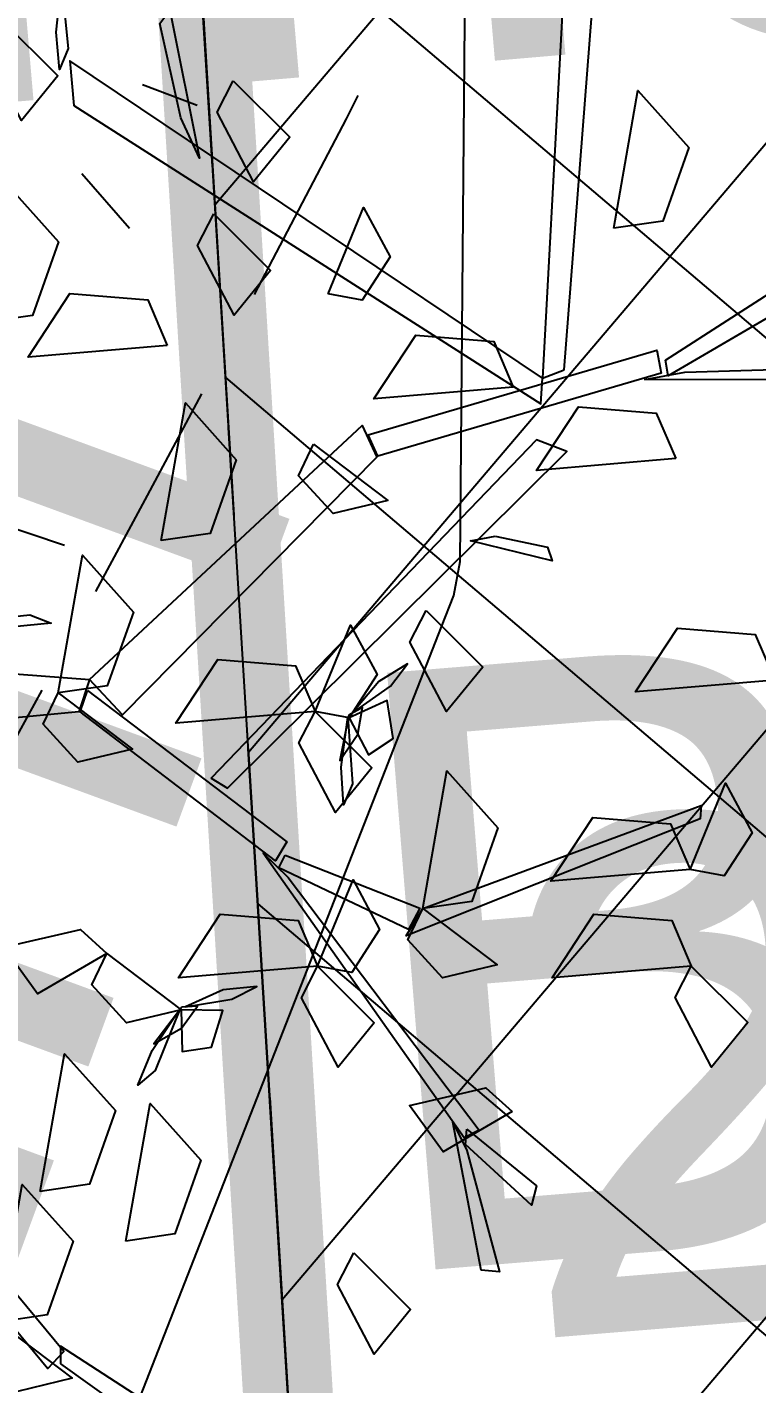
# Model space of a CAD drawing. Header units: metres. Extents: x 1851758 to 1852050, y 5187822 to 5188223.
# Drawn here: x 1851980.812 to 1851982.031, y 5187890.432 to 5187892.699 of the extents above; entities that cross this region are included whole.
import ezdxf

# ---------------------------------------------------------------- set-up
doc = ezdxf.new("R2010")
doc.units = ezdxf.units.M
doc.header["$LTSCALE"] = 2.5
doc.linetypes.add('L5', pattern=[1.15, 0.8, -0.175, 0, -0.175])
doc.linetypes.add('L8', pattern=[0.225, 0.15, -0.075])
doc.layers.add('N', color=1, linetype='CONTINUOUS', plot=False)
doc.layers.add('PRO_PAR_CONT_DA', color=40, linetype='CONTINUOUS', plot=False)
for name, color, linetype, lineweight in [('PAR', 11, 'L5', 30), ('PAR_COT', 150, 'CONTINUOUS', 20), ('PRO_IMP_REP', 6, 'CONTINUOUS', 15), ('PRO_PAR_COT_DA', 150, 'CONTINUOUS', 20), ('PRO_PAR_P_DA', 7, 'CONTINUOUS', 70), ('PRO_PAR_SURF', 157, 'CONTINUOUS', 20), ('Z', 7, 'CONTINUOUS', 9)]:
    doc.layers.add(name, color=color, linetype=linetype, lineweight=lineweight)
for name, color, linetype in [('PFM_VRD ET 2D', 7, 'CONTINUOUS'), ('PRO_DEMOL_VEG', 94, 'CONTINUOUS'), ('PRO_PAR_N', 6, 'CONTINUOUS'), ('PRO_PAR_N_DA', 6, 'CONTINUOUS'), ('PRO_PAR_SER', 70, 'L5'), ('PRO_VOI_VEG', 81, 'CONTINUOUS')]:
    doc.layers.add(name, color=color, linetype=linetype)
doc.styles.add('_ECRITURE', font='NEWSGOTN.TTF')
doc.styles.add('SIMPLEX', font='SIMPLEX.SHX', dxfattribs={"oblique": 27})
doc.styles.get("Standard").update_dxf_attribs({"font": 'arial.ttf'})

# ---------------------------------------------------------------- blocks, each defined once
blk = doc.blocks.new('arbre4')
at = {"layer": 'PRO_VOI_VEG', "color": 6, "linetype": 'ByBlock', "lineweight": -2, "extrusion": (0.938016, -0.304866, 0.164872), "elevation": 1.9755, "flags": 128}
blk.add_lwpolyline([(2.3671, 5.7028), (2.1451, 5.5959), (2.0746, 5.7752), (2.2005, 5.8294), (2.3671, 5.7028)], close=True, dxfattribs=at)
at = {"layer": 'PRO_VOI_VEG', "linetype": 'ByBlock', "lineweight": -2, "extrusion": (0.843665, 0.223353, 0.488205), "flags": 128}
for points, elevation in [([(1.4518, 4.4384), (1.1893, 4.3327), (1.1334, 4.7089), (1.3944, 4.651), (1.4518, 4.4384)], 4.6521), ([(0.8487, 5.0602), (0.5862, 4.9545), (0.5303, 5.3307), (0.7913, 5.2728), (0.8487, 5.0602)], 5.6065), ([(0.5155, 5.4156), (0.253, 5.3098), (0.1971, 5.686), (0.4581, 5.6282), (0.5155, 5.4156)], 5.4586), ([(-0.9796, 7.4745), (-1.2421, 7.3688), (-1.298, 7.745), (-1.037, 7.6871), (-0.9796, 7.4745)], 6.4375), ([(-1.0524, 4.2482), (-1.3149, 4.1425), (-1.3708, 4.5187), (-1.1098, 4.4608), (-1.0524, 4.2482)], 4.0647), ([(-1.7636, 4.4768), (-2.026, 4.3711), (-2.0819, 4.7473), (-1.8209, 4.6894), (-1.7636, 4.4768)], 3.6562), ([(-2.46, 5.3933), (-2.7225, 5.2876), (-2.7783, 5.6638), (-2.5174, 5.6059), (-2.46, 5.3933)], 5.356), ([(-2.6258, 6.1114), (-2.8883, 6.0057), (-2.9441, 6.3819), (-2.6832, 6.324), (-2.6258, 6.1114)], 4.0724)]:
    blk.add_lwpolyline(points, close=True, dxfattribs=dict(at, elevation=elevation))
at = {"layer": 'PRO_VOI_VEG', "color": 42, "linetype": 'ByBlock', "lineweight": -2, "extrusion": (-0.662392, -0.292848, 0.689548), "elevation": 2.9811, "flags": 128}
for points in [[(1.0027, 7.0133), (-0.2132, 8.9305), (-0.2426, 8.7379), (0.9732, 6.9083), (1.0027, 7.0133)], [(0.7153, 6.1029), (1.1648, 7.4072), (1.2312, 7.346), (0.789, 6.0678), (0.7153, 6.1029)], [(1.2827, 7.4335), (2.0712, 8.7379), (2.1007, 8.6504), (1.2091, 7.2672), (1.2827, 7.4335)]]:
    blk.add_lwpolyline(points, close=True, dxfattribs=at)
at = {"layer": 'PRO_VOI_VEG', "color": 42, "linetype": 'ByBlock', "lineweight": -2, "extrusion": (-0.03707, -0.782086, 0.622067), "elevation": 3.7773, "flags": 128}
blk.add_lwpolyline([(1.8511, 7.1169), (1.8732, 7.6341), (1.9174, 7.6886), (1.8732, 6.8809), (1.8511, 7.1169)], close=True, dxfattribs=at)
at = {"layer": 'PRO_VOI_VEG', "color": 42, "linetype": 'ByBlock', "lineweight": -2, "extrusion": (-0.027137, -0.572523, 0.819439), "elevation": 5.6156, "flags": 128}
blk.add_lwpolyline([(2.7648, 4.287), (1.549, 6.0719), (1.5195, 5.8926), (2.7354, 4.1892), (2.7648, 4.287)], close=True, dxfattribs=at)
at = {"layer": 'PRO_VOI_VEG', "linetype": 'ByBlock', "lineweight": -2, "extrusion": (0.372929, 2.33305e-10, 0.92786), "elevation": 5.0928, "flags": 128}
blk.add_lwpolyline([(0.9499, 0.8922), (1.358, 0.6474), (1.1229, 0.5412), (0.9189, 0.7167), (0.9499, 0.8922)], close=True, dxfattribs=at)
at = {"layer": 'PRO_VOI_VEG', "linetype": 'ByBlock', "lineweight": -2, "extrusion": (0.372929, 2.33266e-10, 0.92786), "elevation": 8.7223, "flags": 128}
blk.add_lwpolyline([(0.5584, 0.0949), (0.9665, -0.1498), (0.7314, -0.256), (0.5273, -0.0805), (0.5584, 0.0949)], close=True, dxfattribs=at)
at = {"layer": 'PRO_VOI_VEG', "linetype": 'ByBlock', "lineweight": -2, "extrusion": (-0.095442, 0.360509, 0.92786), "flags": 128}
for points, elevation in [([(-1.7462, 1.9018), (-1.3382, 1.6571), (-1.5732, 1.5509), (-1.7773, 1.7263), (-1.7462, 1.9018)], 5.3701), ([(-2.6276, 2.6079), (-2.2195, 2.3632), (-2.4546, 2.257), (-2.6586, 2.4324), (-2.6276, 2.6079)], 5.0863), ([(-2.9445, 3.6809), (-2.5364, 3.4362), (-2.7715, 3.33), (-2.9755, 3.5055), (-2.9445, 3.6809)], 6.4116), ([(-1.4734, 3.0992), (-1.0653, 2.8545), (-1.3004, 2.7483), (-1.5044, 2.9237), (-1.4734, 3.0992)], 4.8889), ([(-2.8065, 4.3206), (-2.3984, 4.0759), (-2.6335, 3.9697), (-2.8375, 4.1451), (-2.8065, 4.3206)], 5.8617), ([(-1.0053, 3.759), (-0.5972, 3.5143), (-0.8323, 3.4081), (-1.0363, 3.5836), (-1.0053, 3.759)], 4.6237), ([(-2.2183, 4.6614), (-1.8102, 4.4167), (-2.0453, 4.3105), (-2.2493, 4.486), (-2.2183, 4.6614)], 5.7247), ([(-2.0413, 5.013), (-1.6333, 4.7683), (-1.8683, 4.6621), (-2.0724, 4.8376), (-2.0413, 5.013)], 5.8762)]:
    blk.add_lwpolyline(points, close=True, dxfattribs=dict(at, elevation=elevation))
at = {"layer": 'PRO_VOI_VEG', "linetype": 'ByBlock', "lineweight": -2, "extrusion": (0.632852, 0.167542, 0.755929), "flags": 128}
for points, elevation in [([(0.0813, 2.9532), (0.2543, 2.6107), (0.0676, 2.6352), (-0.0002, 2.8436), (0.0813, 2.9532)], 6.9054), ([(-1.0524, 2.6125), (-0.8794, 2.27), (-1.0662, 2.2945), (-1.134, 2.5029), (-1.0524, 2.6125)], 5.2673), ([(-1.7636, 2.9664), (-1.5906, 2.6238), (-1.7773, 2.6484), (-1.8451, 2.8568), (-1.7636, 2.9664)], 4.9608), ([(-2.1902, 3.1164), (-2.0172, 2.7738), (-2.204, 2.7984), (-2.2718, 3.0067), (-2.1902, 3.1164)], 6.9869)]:
    blk.add_lwpolyline(points, close=True, dxfattribs=dict(at, elevation=elevation))
at = {"layer": 'PRO_VOI_VEG', "linetype": 'ByBlock', "lineweight": -2, "extrusion": (0.372929, 2.33259e-10, 0.92786), "elevation": 6.1492, "flags": 128}
blk.add_lwpolyline([(0.0674, 0.9686), (0.4754, 0.7239), (0.2403, 0.6177), (0.0363, 0.7931), (0.0674, 0.9686)], close=True, dxfattribs=at)
at = {"layer": 'PRO_VOI_VEG', "color": 42, "linetype": 'ByBlock', "lineweight": -2, "extrusion": (-0.828754, -0.366398, 0.422988), "elevation": 0.4696, "flags": 128}
blk.add_lwpolyline([(1.2091, 7.9727), (1.3491, 9.8113), (1.4228, 9.6814), (1.2533, 7.9027), (1.2091, 7.9727)], close=True, dxfattribs=at)
at = {"layer": 'PRO_VOI_VEG', "color": 42, "linetype": 'ByBlock', "lineweight": -2, "extrusion": (-0.760996, -0.336442, 0.5547), "elevation": 1.893, "flags": 128}
blk.add_lwpolyline([(0.6785, 4.3014), (0.6785, 6.5465), (0.789, 6.4808), (0.8406, 4.3014), (0.6785, 4.3014)], close=True, dxfattribs=at)
at = {"layer": 'PRO_VOI_VEG', "linetype": 'ByBlock', "lineweight": -2, "extrusion": (-2.5149e-10, -0.654654, 0.755929), "elevation": 4.374, "flags": 128}
blk.add_lwpolyline([(1.9807, 4.0589), (2.1537, 3.7164), (1.967, 3.7409), (1.8992, 3.9493), (1.9807, 4.0589)], close=True, dxfattribs=at)
at = {"layer": 'PRO_VOI_VEG', "linetype": 'ByBlock', "lineweight": -2, "extrusion": (0.372929, 1.7787e-09, 0.92786), "elevation": 3.2657, "flags": 128}
blk.add_lwpolyline([(-0.3009, 0.3394), (0.1072, 0.0947), (-0.1279, -0.0115), (-0.3319, 0.164), (-0.3009, 0.3394)], close=True, dxfattribs=at)
at = {"layer": 'PRO_VOI_VEG', "color": 6, "linetype": 'ByBlock', "lineweight": -2, "extrusion": (0.300274, 0.939496, 0.164872), "elevation": 0.6468, "flags": 128}
blk.add_lwpolyline([(-0.6414, 2.4546), (-0.8634, 2.3477), (-0.9339, 2.527), (-0.808, 2.5812), (-0.6414, 2.4546)], close=True, dxfattribs=at)
at = {"layer": 'PRO_VOI_VEG', "color": 42, "linetype": 'ByBlock', "lineweight": -2, "extrusion": (-0.798146, 0.353014, 0.488205), "elevation": 1.3369, "flags": 128}
for points in [[(0.1809, 5.5383), (-1.035, 7.6631), (-1.0645, 7.4496), (0.1514, 5.4218), (0.1809, 5.5383)], [(-0.1065, 4.5292), (0.343, 5.9749), (0.4093, 5.9069), (-0.0328, 4.4904), (-0.1065, 4.5292)], [(0.4609, 6.004), (1.2494, 7.4496), (1.2789, 7.3526), (0.3872, 5.8196), (0.4609, 6.004)]]:
    blk.add_lwpolyline(points, close=True, dxfattribs=at)
at = {"layer": 'PRO_VOI_VEG', "color": 42, "linetype": 'ByBlock', "lineweight": -2, "extrusion": (-0.873314, 0.38626, 0.296858), "elevation": -0.1708, "flags": 128}
blk.add_lwpolyline([(-0.7329, 7.3976), (-0.7108, 7.9956), (-0.6665, 8.0586), (-0.7108, 7.1249), (-0.7329, 7.3976)], close=True, dxfattribs=at)
at = {"layer": 'PRO_VOI_VEG', "linetype": 'ByBlock', "lineweight": -2, "extrusion": (1.08863e-10, -0.654654, 0.755929), "elevation": 3.6784, "flags": 128}
blk.add_lwpolyline([(0.9029, 2.7875), (1.0759, 2.445), (0.8892, 2.4695), (0.8214, 2.6779), (0.9029, 2.7875)], close=True, dxfattribs=at)
at = {"layer": 'PRO_VOI_VEG', "color": 6, "linetype": 'ByBlock', "lineweight": -2, "extrusion": (0.319035, -0.935546, 0.151559), "elevation": 2.0695, "flags": 128}
blk.add_lwpolyline([(1.4898, 5.3571), (1.6469, 5.311), (1.7372, 5.4668), (1.6253, 5.5494), (1.4898, 5.3571)], close=True, dxfattribs=at)
at = {"layer": 'PRO_VOI_VEG', "color": 6, "linetype": 'ByBlock', "lineweight": -2, "extrusion": (-0.757426, 0.642398, 0.116747), "elevation": -1.1452, "flags": 128}
blk.add_lwpolyline([(-0.6359, 5.8073), (-0.4844, 6.0328), (-0.5879, 6.2473), (-0.6766, 6.0933), (-0.6359, 5.8073)], close=True, dxfattribs=at)
at = {"layer": 'PRO_VOI_VEG', "color": 6, "linetype": 'ByBlock', "lineweight": -2, "extrusion": (0.928845, -0.331761, 0.164872), "elevation": 2.8226, "flags": 128}
blk.add_lwpolyline([(-0.0516, 5.2405), (-0.2736, 5.1336), (-0.3441, 5.3129), (-0.2183, 5.3671), (-0.0516, 5.2405)], close=True, dxfattribs=at)
at = {"layer": 'PRO_VOI_VEG', "color": 6, "linetype": 'ByBlock', "lineweight": -2, "extrusion": (0.665579, -0.5645, 0.488205), "elevation": 4.3323, "flags": 128}
blk.add_lwpolyline([(0.6285, 4.0163), (0.5361, 3.8022), (0.6175, 3.6853), (0.7284, 3.8168), (0.6285, 4.0163)], close=True, dxfattribs=at)
at = {"layer": 'PRO_VOI_VEG', "linetype": 'ByBlock', "lineweight": -2, "extrusion": (0.372929, -8.74769e-10, 0.92786), "elevation": 7.8909, "flags": 128}
blk.add_lwpolyline([(-1.3806, 1.2122), (-0.9725, 0.9675), (-1.2076, 0.8613), (-1.4116, 1.0368), (-1.3806, 1.2122)], close=True, dxfattribs=at)
at = {"layer": 'PRO_VOI_VEG', "linetype": 'ByBlock', "lineweight": -2, "extrusion": (9.90247e-10, -0.872729, 0.488205), "elevation": 5.043, "flags": 128}
blk.add_lwpolyline([(0.7712, 6.6051), (0.5088, 6.4994), (0.4529, 6.8756), (0.7139, 6.8177), (0.7712, 6.6051)], close=True, dxfattribs=at)
at = {"layer": 'PRO_VOI_VEG', "color": 42, "linetype": 'ByBlock', "lineweight": -2, "extrusion": (-0.888751, 0.393088, 0.235804), "elevation": -0.3147, "flags": 128}
blk.add_lwpolyline([(0.3872, 6.1157), (0.5272, 8.0824), (0.6009, 7.9435), (0.4314, 6.0409), (0.3872, 6.1157)], close=True, dxfattribs=at)
at = {"layer": 'PRO_VOI_VEG', "linetype": 'ByBlock', "lineweight": -2, "extrusion": (4.78427e-09, -0.654654, 0.755929), "elevation": 6.6466, "flags": 128}
blk.add_lwpolyline([(0.7712, 4.1997), (0.9442, 3.8572), (0.7575, 3.8818), (0.6897, 4.0901), (0.7712, 4.1997)], close=True, dxfattribs=at)
at = {"layer": 'PRO_VOI_VEG', "color": 42, "linetype": 'ByBlock', "lineweight": -2, "extrusion": (-0.853501, 0.377497, 0.359211), "elevation": 0.7196, "flags": 128}
blk.add_lwpolyline([(0.5272, 8.0527), (0.1072, 10.5556), (0.1514, 10.5556), (0.623, 7.9194), (0.5272, 8.0527)], close=True, dxfattribs=at)
at = {"layer": 'PRO_VOI_VEG', "linetype": 'ByBlock', "lineweight": -2, "extrusion": (-4.92672e-09, -0.654654, 0.755929), "elevation": 6.7802, "flags": 128}
blk.add_lwpolyline([(1.818, 4.0455), (1.991, 3.703), (1.8042, 3.7275), (1.7365, 3.9359), (1.818, 4.0455)], close=True, dxfattribs=at)
at = {"layer": 'PRO_VOI_VEG', "color": 42, "linetype": 'ByBlock', "lineweight": -2, "extrusion": (0.117148, 0.690201, 0.714072), "elevation": 0.9423, "flags": 128}
blk.add_lwpolyline([(-0.0158, 2.9868), (-0.5345, 4.2377), (-0.5974, 4.1723), (-0.0875, 2.9468), (-0.0158, 2.9868)], close=True, dxfattribs=at)
at = {"layer": 'PRO_VOI_VEG', "linetype": 'ByBlock', "lineweight": -2, "extrusion": (0.372929, -1.31215e-09, 0.92786), "elevation": 7.7453, "flags": 128}
blk.add_lwpolyline([(-1.8552, 2.7885), (-1.4471, 2.5438), (-1.6822, 2.4376), (-1.8862, 2.6131), (-1.8552, 2.7885)], close=True, dxfattribs=at)
at = {"layer": 'PRO_VOI_VEG', "color": 6, "linetype": 'ByBlock', "lineweight": -2, "extrusion": (0.691544, -0.703267, 0.164872), "elevation": 2.9047, "flags": 128}
blk.add_lwpolyline([(-0.3312, 7.1829), (-0.5532, 7.076), (-0.6237, 7.2553), (-0.4979, 7.3094), (-0.3312, 7.1829)], close=True, dxfattribs=at)
at = {"layer": 'PRO_VOI_VEG', "color": 6, "linetype": 'ByBlock', "lineweight": -2, "extrusion": (-0.401921, 0.908201, 0.116747), "elevation": -0.7955, "flags": 128}
blk.add_lwpolyline([(-0.2899, 7.7088), (-0.1384, 7.9343), (-0.2419, 8.1488), (-0.3306, 7.9948), (-0.2899, 7.7088)], close=True, dxfattribs=at)
at = {"layer": 'PRO_VOI_VEG', "color": 6, "linetype": 'ByBlock', "lineweight": -2, "extrusion": (0.353183, -0.798071, 0.488205), "elevation": 5.1648, "flags": 128}
blk.add_lwpolyline([(0.2825, 5.7613), (0.1901, 5.5471), (0.2715, 5.4303), (0.3824, 5.5617), (0.2825, 5.7613)], close=True, dxfattribs=at)
at = {"layer": 'PRO_VOI_VEG', "color": 6, "linetype": 'ByBlock', "lineweight": -2, "extrusion": (-0.120391, -0.981089, 0.151559), "elevation": 2.4311, "flags": 128}
blk.add_lwpolyline([(1.1285, 7.2535), (1.2856, 7.2074), (1.376, 7.3632), (1.264, 7.4458), (1.1285, 7.2535)], close=True, dxfattribs=at)
at = {"layer": 'PRO_VOI_VEG', "linetype": 'ByBlock', "lineweight": -2, "extrusion": (0.372929, 1.77868e-09, 0.92786), "elevation": 3.2759, "flags": 128}
blk.add_lwpolyline([(-2.1056, 0.7597), (-1.6975, 0.515), (-1.9326, 0.4088), (-2.1366, 0.5843), (-2.1056, 0.7597)], close=True, dxfattribs=at)
at = {"layer": 'PRO_VOI_VEG', "linetype": 'ByBlock', "lineweight": -2, "extrusion": (0.372929, 2.33267e-10, 0.92786), "elevation": 4.7025, "flags": 128}
blk.add_lwpolyline([(-2.2215, 1.8634), (-1.8134, 1.6187), (-2.0485, 1.5125), (-2.2525, 1.6879), (-2.2215, 1.8634)], close=True, dxfattribs=at)
at = {"layer": 'PRO_VOI_VEG', "linetype": 'ByBlock', "lineweight": -2, "extrusion": (9.90251e-10, -0.872729, 0.488205), "elevation": 4.8938, "flags": 128}
blk.add_lwpolyline([(1.8787, 4.4069), (1.6162, 4.3012), (1.5604, 4.6774), (1.8213, 4.6196), (1.8787, 4.4069)], close=True, dxfattribs=at)
at = {"layer": 'PRO_VOI_VEG', "color": 42, "linetype": 'ByBlock', "lineweight": -2, "extrusion": (-0.89221, -0.02421, 0.450971), "elevation": 1.7248, "flags": 128}
blk.add_lwpolyline([(2.2374, 7.0329), (2.6553, 6.9441), (2.6289, 6.8208), (2.1331, 7.0114), (2.2374, 7.0329)], close=True, dxfattribs=at)
at = {"layer": 'PRO_VOI_VEG', "color": 42, "linetype": 'ByBlock', "lineweight": -2, "extrusion": (-0.900289, 0.398191, 0.175849), "elevation": -1.1483, "flags": 128}
blk.add_lwpolyline([(1.2494, 7.3821), (1.4189, 8.7921), (1.4852, 8.727), (1.301, 7.3821), (1.2494, 7.3821)], close=True, dxfattribs=at)
at = {"layer": 'PRO_VOI_VEG', "linetype": 'ByBlock', "lineweight": -2, "extrusion": (-4.92671e-09, -0.654654, 0.755929), "elevation": 6.3046, "flags": 128}
blk.add_lwpolyline([(0.0247, 2.5212), (0.1977, 2.1787), (0.011, 2.2032), (-0.0568, 2.4116), (0.0247, 2.5212)], close=True, dxfattribs=at)
at = {"layer": 'PRO_VOI_VEG', "color": 42, "linetype": 'ByBlock', "lineweight": -2, "extrusion": (-0.708702, 0.594292, 0.380209), "elevation": -0.1795, "flags": 128}
blk.add_lwpolyline([(1.7418, 4.0115), (1.9291, 5.8754), (1.8347, 5.7712), (1.6866, 3.9569), (1.7418, 4.0115)], close=True, dxfattribs=at)
at = {"layer": 'PRO_VOI_VEG', "color": 42, "linetype": 'ByBlock', "lineweight": -2}
blk.add_polyline3d([(0.1103, 0.1, 2.1032), (1.016, -0.2926, 4.629), (0.9477, -0.3833, 4.562), (0.0171, -0.1562, 2.1032)], close=True, dxfattribs=at)
blk = doc.blocks.new('TCPOINT')
at = {"layer": 'N'}
blk.add_attdef('MAT', (0.2, 0.2), '', height=0.34, dxfattribs=at)
at = {"layer": 'Z', "style": 'SIMPLEX'}
blk.add_attdef('ALT', (0.2, -0.54), '', height=0.34, dxfattribs=at)

msp = doc.modelspace()

# ---------------------------------------------------------------- hatches: boundary and pattern name
at = {"layer": 'PRO_DEMOL_VEG'}
h = msp.add_hatch(dxfattribs=at)
h.set_pattern_fill('HAIE', color=256, scale=2)
h.set_pattern_definition([(109.29004622, (1.40212, 0.00743), (-12.0000000007511, 34.0000000006025), [0.120678, -42.2585622]), (161.565051177, (0.8664, 1.825), (-2, 3e-12), [0.12626, -6.19829532034]), (106.927513064, (0.7466, 1.865), (-7.9999999999298, 26.0000000000091), [0.13692, -47.9463411206]), (111.250505507, (0.87204, 0), (-3.9999999999793, 10.000000000016), [0.17299, -38.4534258316]), (28.4429286244, (0.6042, 1.1642), (21.9999999999061, 11.9999999999674), [0.15552, -54.4338562558]), (83.659808254, (0.587, 1.0104), (-6e-13, 2.000000000001), [0.15476, -17.9560102763]), (28.072486936, (1.6701, 1.9105), (26.0000000000715, 14.0000000000657), [0.096834, -33.903166]), (69.4439547804, (1.7556, 0.09288), (2.000000000005, 6.000000000008), [0.0974, -16.99060749064]), (122.905242923, (1.784, 0.18408), (-4.0000000000002, 5.9999999999974), [0.1153, -40.3816134626]), (135, (1.8809, 0.3607), (-2, 2e-16), [0.072554, -2.75587312474]), (156.250505507, (1.9892, 1.5972), (-31.9999999999192, 14.0000000000532), [0.15574, -54.470261135]), (45, (1.767, 1.58), (2e-16, 2), [0.112844, -2.71558312474]), (48.3664606634, (1.784, 1.2952), (14.0000000000367, 16.0000000000245), [0.06856, -24.0146291576]), (34.6951535312, (1.7954, 0.942), (19.999999999926, 13.9999999999313), [0.0901, -31.5326766016]), (128.290163192, (1.1, 1.9276), (-7.9999999999536, 10.0000000000289), [0.09224, -48.3226337476]), (72.2553283749, (1.3052, 0.8222), (14.0000000000259, 43.9999999999674), [0.14956, -52.3480589936]), (115.346175942, (1.3508, 0.9646), (-2.000000000007, 4.0000000000052), [0.11984, -41.9277520832]), (115.016893478, (1.6076, 0.5318), (-1.9999999999916, 4.0000000000005), [0.17592, -32.9299707144]), (41.1859251657, (1.5618, 0.4918), (2.000000000007, 2.000000000006), [0.06054, -21.1997516254]), (63.434948823, (1.4877, 0.2809), (8e-13, 2), [0.038226, -4.433909955]), (131.185925166, (0.9746, 0.355), (-2.000000000016, 1.999999999997), [0.12114, -21.1391516254]), (159.44395478, (1.08862, 0.56006), (-5.999999999994, 2.000000000047), [0.097404, -16.99060349064]), (19.7988763545, (0.7466, 0.7652), (21.9999999999151, 7.9999999999585), [0.06678, -53.0745410224]), (116.565051177, (1.0089, 1.147), (-2, 2), [0.038226, -4.433909955]), (45, (1.2425, 1.318), (2e-16, 2), [0.04837, -2.78005712474]), (56.309932474, (1.4819, 1.1584), (2, 4), [0.041158, -7.1699445509]), (131.185925166, (1.2882, 1.6656), (-2.000000000016, 1.999999999997), [0.06062, -21.1996716254]), (0, (0.7, 1.5), (0, 2), [0.1, -1.9]), (146.309932474, (0.10246, 0.2126), (-4, 2), [0.12314, -7.0879625509]), (143.130102354, (0.2222, 0.91336), (-5.99999999999, 4.000000000016), [0.142448, -9.857552]), (36.3843518158, (0, 0.91912), (7.9999999999989, 5.9999999999914), [0.134434, -47.0672608848]), (136.73570459, (0.10819, 1.33496), (-32.0000000003288, 29.9999999991823), [0.133152, -46.55731812]), (25.7099537808, (0.188, 1.7966), (3.9999999999984, 1.9999999999983), [0.18352, -59.749776255]), (127.405356631, (0.3418, 0.315), (-19.9999999998006, 26.0000000001243), [0.122, -42.679869118]), (45, (0.359, 0.0188), (2e-16, 2), [0.056422, -2.77200512474]), (153.434948823, (0.4274, 0.7823), (-2, -3e-12), [0.05087, -4.421265955]), (167.471192291, (0.4958, 0.2808), (-10.000000000008, 1.999999999975), [0.15776, -18.2813289146]), (45, (0.4, 1.3), (2e-16, 2), [0.141422, -2.68700512474])])
edge = h.paths.add_edge_path()
edge.add_line((1851974.4927, 5187887.9829), (1851978.8346, 5187888.2456))
edge.add_arc((1851937.3853, 5187915.3303), 49.5139, 326.83773, 333.42615)
edge.add_arc((1851969.9244, 5187898.3178), 12.8186, 336.37216, 356.86393)
edge.add_arc((1851963.759, 5187897.8483), 18.9662, 359.29986, 371.04169)
edge.add_arc((1851978.7051, 5187900.3503), 3.8393, 17.1235, 45.1657)
edge.add_line((1851981.412, 5187903.0729), (1851977.3593, 5187895.3338))
edge.add_line((1851977.3593, 5187895.3338), (1851974.4927, 5187887.9829))
at = {"layer": 'PRO_PAR_SER', "linetype": 'Continuous'}
h = msp.add_hatch(dxfattribs=at)
h.set_pattern_fill('ANSI37', color=5, scale=0.2)
h.set_pattern_definition([(49.6408, (1851854.909, 5187836.0582), (-0.4838697, 0.4112117), []), (139.6408, (1851854.909, 5187836.0582), (-0.4112117, -0.4838697), [])])
h.paths.add_polyline_path([(1851981.4866, 5187886.528), (1851987.4718, 5187886.9522), (1851983.7862, 5187946.9343), (1851977.7933, 5187946.6346)])

# ---------------------------------------------------------------- linework, layer by layer
at = {"layer": 'PAR', "flags": 128}
msp.add_lwpolyline([(1851981.4866, 5187886.528), (1851975.7811, 5187979.3829), (1851972.1349, 5187987.4578), (1851919.2761, 5188019.8607), (1851841.4458, 5188067.5715), (1851807.8975, 5188088.1369), (1851811.0333, 5188093.2522), (1851981.2055, 5187988.9351), (1851987.4718, 5187886.9522)], dxfattribs=at)
at = {"layer": 'PAR_COT', "color": 1, "const_width": 0.15, "flags": 128}
msp.add_lwpolyline([(1851863.5824, 5187878.1707), (1851863.4796, 5187879.0507), (1851857.7746, 5187927.8624), (1851856.5917, 5187937.9836), (1851927.7207, 5187943.0606), (1851977.7933, 5187946.6346), (1851981.3715, 5187888.4018)], dxfattribs=at)
at = {"layer": 'PFM_VRD ET 2D', "flags": 128}
msp.add_lwpolyline([(1851979.8709, 5187887.5074), (1851980.9663, 5187890.3223), (1851981.5042, 5187891.6971), (1851981.5249, 5187891.7494), (1851981.5358, 5187891.8063), (1851981.5456, 5187892.9663), (1851981.5443, 5187893.2422), (1851981.368, 5187898.2044)], dxfattribs=at)
at = {"layer": 'PRO_DEMOL_VEG', "linetype": 'L8', "flags": 128}
msp.add_lwpolyline([(1851974.4927, 5187887.9829), (1851978.8346, 5187888.2456, 0.028755), (1851981.6684, 5187893.1802, 0.089651), (1851982.7238, 5187897.6165, 0.051278), (1851982.3741, 5187901.4807, 0.122972), (1851981.412, 5187903.0729), (1851977.3593, 5187895.3338)], format="xyb", close=True, dxfattribs=at)
at = {"layer": 'PRO_PAR_CONT_DA', "flags": 128}
msp.add_lwpolyline([(1851863.4796, 5187879.0507), (1851981.3715, 5187888.4018), (1851977.7933, 5187946.6346), (1851927.7207, 5187943.0606)], dxfattribs=at)
at = {"layer": 'PRO_PAR_SER', "color": 5, "flags": 128}
msp.add_lwpolyline([(1851981.4866, 5187886.528), (1851987.4718, 5187886.9522), (1851983.7862, 5187946.9343), (1851977.7933, 5187946.6346)], close=True, dxfattribs=at)
at = {"layer": 'PRO_PAR_SURF', "flags": 128}
for points in [[(1851977.7933, 5187946.6346), (1851981.4866, 5187886.528), (1851863.5824, 5187878.1707), (1851856.5917, 5187937.9836), (1851927.7207, 5187943.0606)], [(1851979.4592, 5187919.5236), (1851978.1813, 5187918.0657), (1851896.9596, 5187912.2309), (1851896.7804, 5187914.7245), (1851884.8113, 5187913.8647), (1851885.6711, 5187901.8955), (1851897.6403, 5187902.7554), (1851899.2249, 5187880.6971), (1851981.4866, 5187886.528)]]:
    msp.add_lwpolyline(points, close=True, dxfattribs=at)

# ---------------------------------------------------------------- block references
at = {"layer": 'PRO_PAR_P_DA'}
ref = msp.add_blockref('TCPOINT', (1851981.3715, 5187888.4018), dxfattribs=dict(at, xscale=2.5, yscale=2.5, zscale=2.5))
ref.add_attrib('MAT', '230', (1851981.6376, 5187890.5056), dxfattribs={"layer": 'PRO_PAR_N_DA', "height": 0.85, "rotation": 4.6408, "style": '_ECRITURE'})
at = {"layer": 'PRO_VOI_VEG', "xscale": 0.5, "yscale": 0.5, "zscale": 0.5, "rotation": 19.10194584077008}
msp.add_blockref('arbre4', (1851980.3882, 5187891.5812), dxfattribs=at)

# ---------------------------------------------------------------- texts
at = {"layer": 'PRO_IMP_REP', "style": '_ECRITURE'}
msp.add_text('Borne ', height=1, rotation=4.8887, dxfattribs=at).set_placement((1851978.9835, 5187892.4196))
at = {"layer": 'PRO_PAR_COT_DA', "insert": (1851980.1503, 5187890.3116), "char_height": 1, "attachment_point": 5, "rotation": 69.8394}
msp.add_mtext('\\A1;0.42m', dxfattribs=at)
at = {"layer": 'PRO_PAR_N', "style": '_ECRITURE'}
msp.add_text('Borne', height=1, rotation=4.6408, dxfattribs=at).set_placement((1851981.3851, 5187890.6147))

doc.saveas('drawing.dxf')
